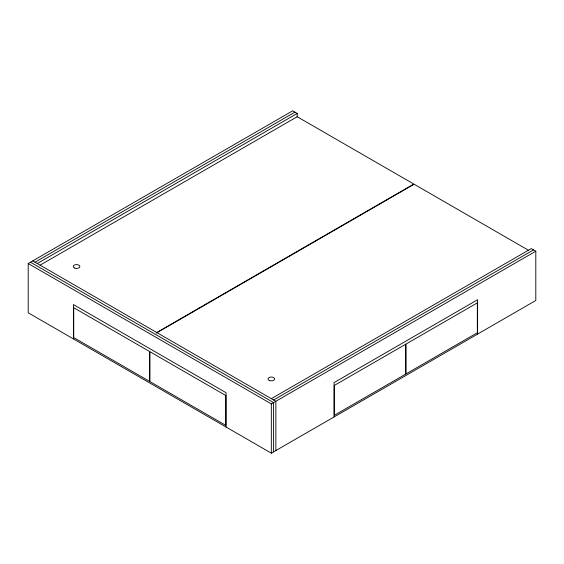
<?xml version="1.0" encoding="UTF-8"?>
<svg xmlns="http://www.w3.org/2000/svg" width="564" height="564" viewBox="0 0 564 564"><rect width="100%" height="100%" fill="white"/><g stroke="black" fill="none" stroke-linecap="round" stroke-linejoin="round"><path stroke-width="0.85" d="M271.333 398.663L531.274 248.59L535.8 251.199L535.8 300.478L271.333 453.167L28.2 312.801L28.2 263.522L292.667 110.833L297.193 113.442L297.193 116.967M34.989 262.211L294.93 112.137M37.252 263.522L297.193 113.442M40.058 265.186L297.193 116.727L413.849 184.076L156.707 332.534M156.207 333.12L414.103 184.224L528.468 250.254M273.596 399.968L533.537 249.894M28.2 263.522L271.333 403.887L535.8 251.199M32.726 260.906L275.859 401.279L275.859 450.558M30.463 262.211L273.596 402.583L273.596 451.863M477.602 334.078L477.602 299.731L334.05 382.611L334.05 416.958M271.333 403.887L271.333 453.167M226.065 427.04L226.065 392.692L73.461 304.588L73.461 338.936M405.699 344.23L334.311 385.452L334.311 415.315L405.699 374.101L405.699 344.23M477.348 302.868L405.96 344.082L405.96 373.953L477.348 332.732L477.348 302.868M149.636 351.548L73.722 307.725L73.722 337.589L149.636 381.419L149.636 351.548M225.811 395.526L149.897 351.696L149.897 381.567L225.811 425.397L225.811 395.526M269.599 380.573A3.292 1.903 0 0 0 274.626 379.008A3.292 1.903 0 0 0 269.768 377.274A3.292 1.903 0 0 0 269.599 380.573M74.836 268.126A3.292 1.903 0 0 0 79.862 266.568A3.292 1.903 0 0 0 75.005 264.833A3.292 1.903 0 0 0 74.836 268.126"/></g></svg>
